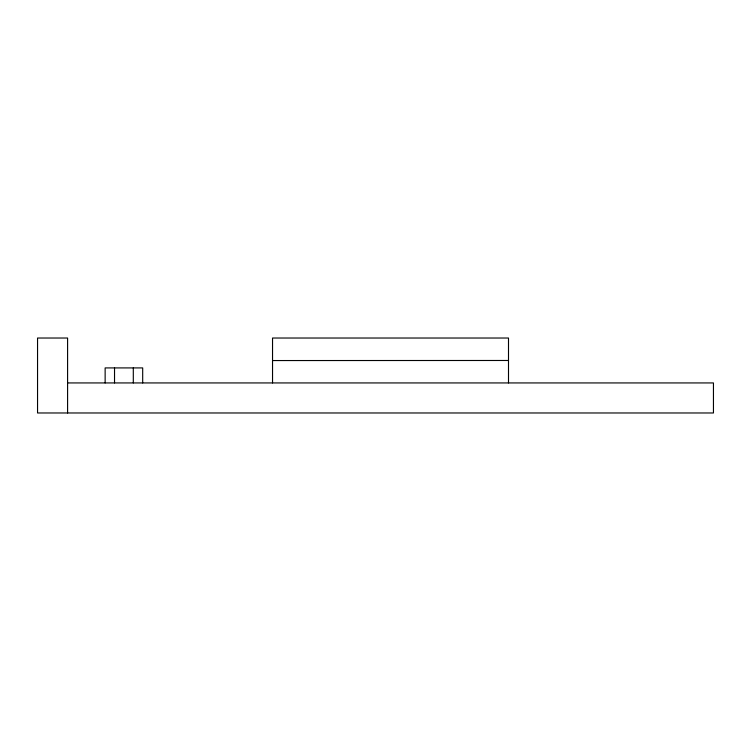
<?xml version="1.0" encoding="UTF-8"?>
<svg xmlns="http://www.w3.org/2000/svg" width="751" height="751" viewBox="0 0 751 751"><rect width="100%" height="100%" fill="white"/><g stroke="black" fill="none" stroke-linecap="round" stroke-linejoin="round"><path stroke-width="1.13" d="M272.538 360.555L508.502 360.48M67.59 382.935L713.45 382.935L713.45 412.975L37.55 412.975L37.55 338.025L67.59 338.025L67.59 412.975M508.502 382.935L508.502 338.025L272.538 338.025L272.538 382.935M142.69 382.935L142.69 367.915L105.14 367.915L105.14 382.935M133.303 367.915L133.303 382.935M114.528 367.915L114.528 382.935"/></g></svg>
